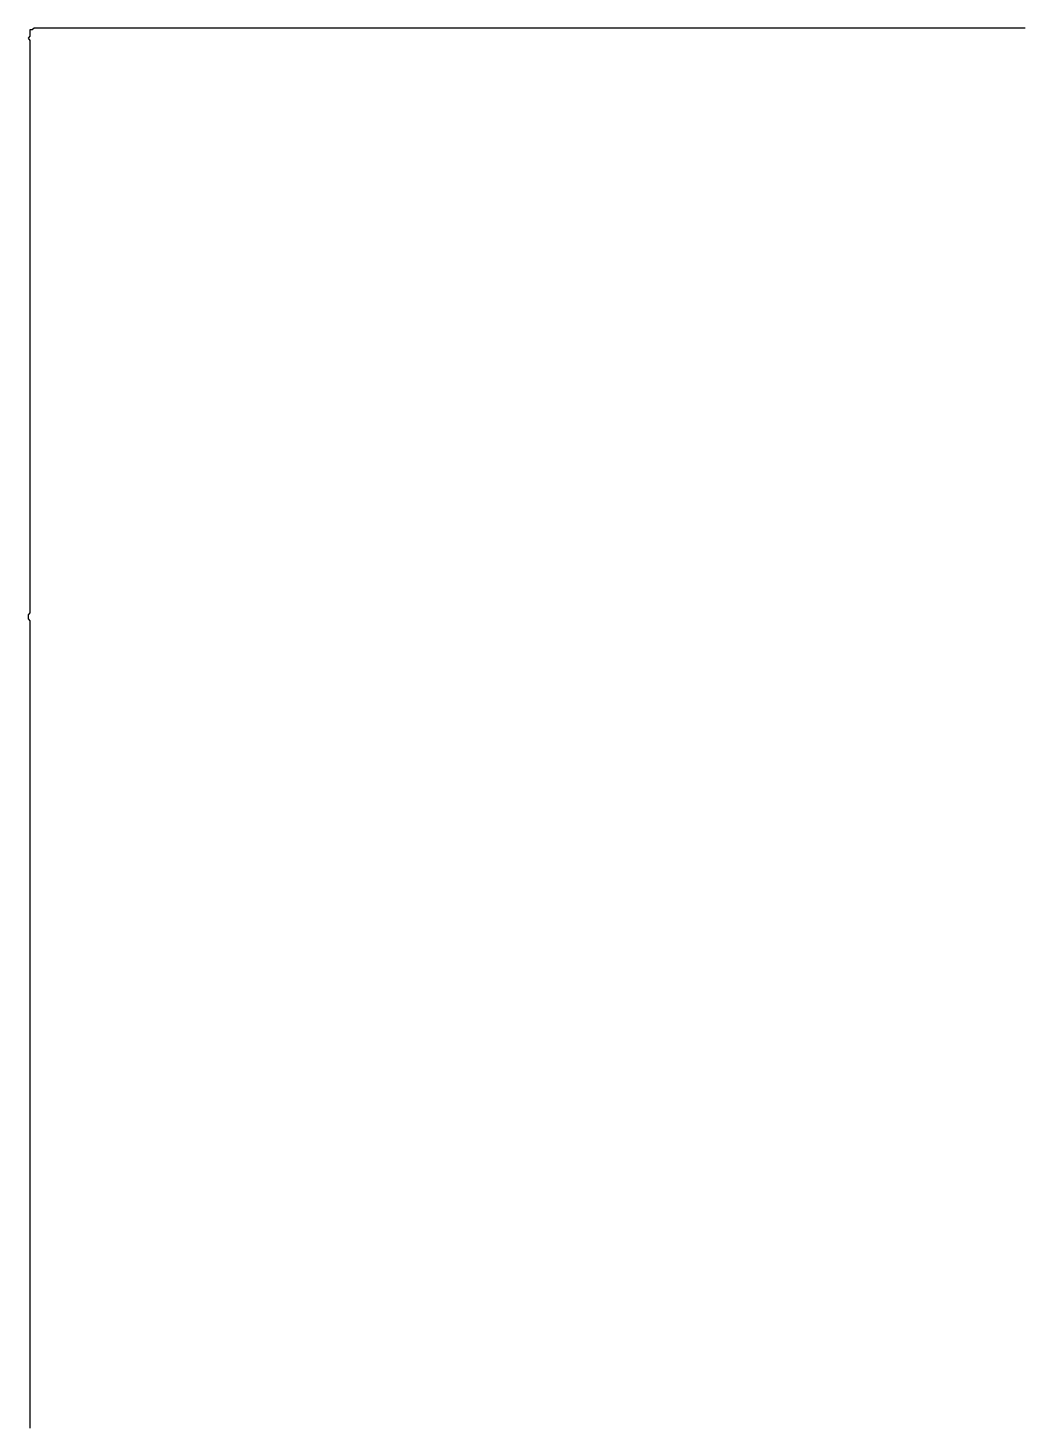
# Model space of a CAD drawing. Extents: x 11 to 695, y 10 to 490.
# Drawn here: x 11.5 to 96.9, y 370 to 490.1 of the extents above; entities that cross this region are included whole.
import ezdxf

# ---------------------------------------------------------------- set-up
doc = ezdxf.new("R2010")
doc.units = 0

msp = doc.modelspace()

# ---------------------------------------------------------------- linework, layer by layer
at = {"layer": 'contour_0'}
for p, q in [((12.02, 490.1), (11.84, 489.93)), ((12.2, 490.1), (12.02, 490.1)), ((12.02, 490.1), (12.02, 490.1)), ((12.37, 490.1), (12.2, 490.1)), ((12.55, 490.1), (12.37, 490.1)), ((12.73, 490.1), (12.55, 490.1)), ((12.9, 490.1), (12.73, 490.1)), ((13.08, 490.1), (12.9, 490.1)), ((13.26, 490.1), (13.08, 490.1)), ((13.43, 490.1), (13.26, 490.1)), ((13.61, 490.1), (13.43, 490.1)), ((13.79, 490.1), (13.61, 490.1)), ((13.96, 490.1), (13.79, 490.1)), ((14.14, 490.1), (13.96, 490.1)), ((14.32, 490.1), (14.14, 490.1)), ((14.49, 490.1), (14.32, 490.1)), ((14.67, 490.1), (14.49, 490.1)), ((14.85, 490.1), (14.67, 490.1)), ((15.02, 490.1), (14.85, 490.1)), ((15.2, 490.1), (15.02, 490.1)), ((15.38, 490.1), (15.2, 490.1)), ((15.55, 490.1), (15.38, 490.1)), ((15.73, 490.1), (15.55, 490.1)), ((15.91, 490.1), (15.73, 490.1)), ((16.08, 490.1), (15.91, 490.1)), ((16.26, 490.1), (16.08, 490.1)), ((16.44, 490.1), (16.26, 490.1)), ((16.61, 490.1), (16.44, 490.1)), ((16.79, 490.1), (16.61, 490.1)), ((16.97, 490.1), (16.79, 490.1)), ((17.14, 490.1), (16.97, 490.1)), ((17.32, 490.1), (17.14, 490.1)), ((17.5, 490.1), (17.32, 490.1)), ((17.67, 490.1), (17.5, 490.1)), ((17.85, 490.1), (17.67, 490.1)), ((18.03, 490.1), (17.85, 490.1)), ((18.2, 490.1), (18.03, 490.1)), ((18.38, 490.1), (18.2, 490.1)), ((18.56, 490.1), (18.38, 490.1)), ((18.73, 490.1), (18.56, 490.1)), ((18.91, 490.1), (18.73, 490.1)), ((19.09, 490.1), (18.91, 490.1)), ((19.26, 490.1), (19.09, 490.1)), ((19.44, 490.1), (19.26, 490.1)), ((19.62, 490.1), (19.44, 490.1)), ((19.79, 490.1), (19.62, 490.1)), ((19.97, 490.1), (19.79, 490.1)), ((20.15, 490.1), (19.97, 490.1)), ((20.33, 490.1), (20.15, 490.1)), ((20.5, 490.1), (20.33, 490.1)), ((20.68, 490.1), (20.5, 490.1)), ((20.86, 490.1), (20.68, 490.1)), ((21.03, 490.1), (20.86, 490.1)), ((21.21, 490.1), (21.03, 490.1)), ((21.39, 490.1), (21.21, 490.1)), ((21.56, 490.1), (21.39, 490.1)), ((21.74, 490.1), (21.56, 490.1)), ((21.92, 490.1), (21.74, 490.1)), ((22.09, 490.1), (21.92, 490.1)), ((22.27, 490.1), (22.09, 490.1)), ((22.45, 490.1), (22.27, 490.1)), ((22.62, 490.1), (22.45, 490.1)), ((22.8, 490.1), (22.62, 490.1)), ((22.98, 490.1), (22.8, 490.1)), ((23.15, 490.1), (22.98, 490.1)), ((23.33, 490.1), (23.15, 490.1)), ((23.51, 490.1), (23.33, 490.1)), ((23.68, 490.1), (23.51, 490.1)), ((23.86, 490.1), (23.68, 490.1)), ((24.04, 490.1), (23.86, 490.1)), ((24.21, 490.1), (24.04, 490.1)), ((24.39, 490.1), (24.21, 490.1)), ((24.57, 490.1), (24.39, 490.1)), ((24.74, 490.1), (24.57, 490.1)), ((24.92, 490.1), (24.74, 490.1)), ((25.1, 490.1), (24.92, 490.1)), ((25.27, 490.1), (25.1, 490.1)), ((25.45, 490.1), (25.27, 490.1)), ((25.63, 490.1), (25.45, 490.1)), ((25.8, 490.1), (25.63, 490.1)), ((25.98, 490.1), (25.8, 490.1)), ((26.16, 490.1), (25.98, 490.1)), ((26.33, 490.1), (26.16, 490.1)), ((26.51, 490.1), (26.33, 490.1)), ((26.69, 490.1), (26.51, 490.1)), ((26.86, 490.1), (26.69, 490.1)), ((27.04, 490.1), (26.86, 490.1)), ((27.22, 490.1), (27.04, 490.1)), ((27.39, 490.1), (27.22, 490.1)), ((27.57, 490.1), (27.39, 490.1)), ((27.75, 490.1), (27.57, 490.1)), ((27.93, 490.1), (27.75, 490.1)), ((28.1, 490.1), (27.93, 490.1)), ((28.28, 490.1), (28.1, 490.1)), ((28.46, 490.1), (28.28, 490.1)), ((28.63, 490.1), (28.46, 490.1)), ((28.81, 490.1), (28.63, 490.1)), ((28.99, 490.1), (28.81, 490.1)), ((29.16, 490.1), (28.99, 490.1)), ((29.34, 490.1), (29.16, 490.1)), ((29.52, 490.1), (29.34, 490.1)), ((29.69, 490.1), (29.52, 490.1)), ((29.87, 490.1), (29.69, 490.1)), ((30.05, 490.1), (29.87, 490.1)), ((30.22, 490.1), (30.05, 490.1)), ((30.4, 490.1), (30.22, 490.1)), ((30.58, 490.1), (30.4, 490.1)), ((30.75, 490.1), (30.58, 490.1)), ((30.93, 490.1), (30.75, 490.1)), ((31.11, 490.1), (30.93, 490.1)), ((31.28, 490.1), (31.11, 490.1)), ((31.46, 490.1), (31.28, 490.1)), ((31.64, 490.1), (31.46, 490.1)), ((31.81, 490.1), (31.64, 490.1)), ((31.99, 490.1), (31.81, 490.1)), ((32.17, 490.1), (31.99, 490.1)), ((32.34, 490.1), (32.17, 490.1)), ((32.52, 490.1), (32.34, 490.1)), ((32.7, 490.1), (32.52, 490.1)), ((32.87, 490.1), (32.7, 490.1)), ((33.05, 490.1), (32.87, 490.1)), ((33.23, 490.1), (33.05, 490.1)), ((33.4, 490.1), (33.23, 490.1)), ((33.58, 490.1), (33.4, 490.1)), ((33.76, 490.1), (33.58, 490.1)), ((33.93, 490.1), (33.76, 490.1)), ((34.11, 490.1), (33.93, 490.1)), ((34.29, 490.1), (34.11, 490.1)), ((34.46, 490.1), (34.29, 490.1)), ((34.64, 490.1), (34.46, 490.1)), ((34.82, 490.1), (34.64, 490.1)), ((34.99, 490.1), (34.82, 490.1)), ((35.17, 490.1), (34.99, 490.1)), ((35.35, 490.1), (35.17, 490.1)), ((35.52, 490.1), (35.35, 490.1)), ((35.7, 490.1), (35.52, 490.1)), ((35.88, 490.1), (35.7, 490.1)), ((36.06, 490.1), (35.88, 490.1)), ((36.23, 490.1), (36.06, 490.1)), ((36.41, 490.1), (36.23, 490.1)), ((36.59, 490.1), (36.41, 490.1)), ((36.76, 490.1), (36.59, 490.1)), ((36.94, 490.1), (36.76, 490.1)), ((37.12, 490.1), (36.94, 490.1)), ((37.29, 490.1), (37.12, 490.1)), ((37.47, 490.1), (37.29, 490.1)), ((37.65, 490.1), (37.47, 490.1)), ((37.82, 490.1), (37.65, 490.1)), ((38, 490.1), (37.82, 490.1)), ((38.18, 490.1), (38, 490.1)), ((38.35, 490.1), (38.18, 490.1)), ((38.53, 490.1), (38.35, 490.1)), ((38.71, 490.1), (38.53, 490.1)), ((38.88, 490.1), (38.71, 490.1)), ((39.06, 490.1), (38.88, 490.1)), ((39.24, 490.1), (39.06, 490.1)), ((39.41, 490.1), (39.24, 490.1)), ((39.59, 490.1), (39.41, 490.1)), ((39.77, 490.1), (39.59, 490.1)), ((39.94, 490.1), (39.77, 490.1)), ((40.12, 490.1), (39.94, 490.1)), ((40.3, 490.1), (40.12, 490.1)), ((40.47, 490.1), (40.3, 490.1)), ((40.65, 490.1), (40.47, 490.1)), ((40.83, 490.1), (40.65, 490.1)), ((41, 490.1), (40.83, 490.1)), ((41.18, 490.1), (41, 490.1)), ((41.36, 490.1), (41.18, 490.1)), ((41.53, 490.1), (41.36, 490.1)), ((41.71, 490.1), (41.53, 490.1)), ((41.89, 490.1), (41.71, 490.1)), ((42.06, 490.1), (41.89, 490.1)), ((42.24, 490.1), (42.06, 490.1)), ((42.42, 490.1), (42.24, 490.1)), ((42.59, 490.1), (42.42, 490.1)), ((42.77, 490.1), (42.59, 490.1)), ((42.95, 490.1), (42.77, 490.1)), ((43.12, 490.1), (42.95, 490.1)), ((43.3, 490.1), (43.12, 490.1)), ((43.48, 490.1), (43.3, 490.1)), ((43.66, 490.1), (43.48, 490.1)), ((43.83, 490.1), (43.66, 490.1)), ((44.01, 490.1), (43.83, 490.1)), ((44.19, 490.1), (44.01, 490.1)), ((44.36, 490.1), (44.19, 490.1)), ((44.54, 490.1), (44.36, 490.1)), ((44.72, 490.1), (44.54, 490.1)), ((44.89, 490.1), (44.72, 490.1)), ((45.07, 490.1), (44.89, 490.1)), ((45.25, 490.1), (45.07, 490.1)), ((45.42, 490.1), (45.25, 490.1)), ((45.6, 490.1), (45.42, 490.1)), ((45.78, 490.1), (45.6, 490.1)), ((45.95, 490.1), (45.78, 490.1)), ((46.13, 490.1), (45.95, 490.1)), ((46.31, 490.1), (46.13, 490.1)), ((46.48, 490.1), (46.31, 490.1)), ((46.66, 490.1), (46.48, 490.1)), ((46.84, 490.1), (46.66, 490.1)), ((47.01, 490.1), (46.84, 490.1)), ((47.19, 490.1), (47.01, 490.1)), ((47.37, 490.1), (47.19, 490.1)), ((47.54, 490.1), (47.37, 490.1)), ((47.72, 490.1), (47.54, 490.1)), ((47.9, 490.1), (47.72, 490.1)), ((48.07, 490.1), (47.9, 490.1)), ((48.25, 490.1), (48.07, 490.1)), ((48.43, 490.1), (48.25, 490.1)), ((48.6, 490.1), (48.43, 490.1)), ((48.78, 490.1), (48.6, 490.1)), ((48.96, 490.1), (48.78, 490.1)), ((49.13, 490.1), (48.96, 490.1)), ((49.31, 490.1), (49.13, 490.1)), ((49.49, 490.1), (49.31, 490.1)), ((49.66, 490.1), (49.49, 490.1)), ((49.84, 490.1), (49.66, 490.1)), ((50.02, 490.1), (49.84, 490.1)), ((50.19, 490.1), (50.02, 490.1)), ((50.37, 490.1), (50.19, 490.1)), ((50.55, 490.1), (50.37, 490.1)), ((50.72, 490.1), (50.55, 490.1)), ((50.9, 490.1), (50.72, 490.1)), ((51.08, 490.1), (50.9, 490.1)), ((51.25, 490.1), (51.08, 490.1)), ((51.43, 490.1), (51.25, 490.1)), ((51.61, 490.1), (51.43, 490.1)), ((51.79, 490.1), (51.61, 490.1)), ((51.96, 490.1), (51.79, 490.1)), ((52.14, 490.1), (51.96, 490.1)), ((52.32, 490.1), (52.14, 490.1)), ((52.49, 490.1), (52.32, 490.1)), ((52.67, 490.1), (52.49, 490.1)), ((52.85, 490.1), (52.67, 490.1)), ((53.02, 490.1), (52.85, 490.1)), ((53.2, 490.1), (53.02, 490.1)), ((53.38, 490.1), (53.2, 490.1)), ((53.55, 490.1), (53.38, 490.1)), ((53.73, 490.1), (53.55, 490.1)), ((53.91, 490.1), (53.73, 490.1)), ((54.08, 490.1), (53.91, 490.1)), ((54.26, 490.1), (54.08, 490.1)), ((54.44, 490.1), (54.26, 490.1)), ((54.61, 490.1), (54.44, 490.1)), ((54.79, 490.1), (54.61, 490.1)), ((54.97, 490.1), (54.79, 490.1)), ((55.14, 490.1), (54.97, 490.1)), ((55.32, 490.1), (55.14, 490.1)), ((55.5, 490.1), (55.32, 490.1)), ((55.67, 490.1), (55.5, 490.1)), ((55.85, 490.1), (55.67, 490.1)), ((56.03, 490.1), (55.85, 490.1)), ((56.2, 490.1), (56.03, 490.1)), ((56.38, 490.1), (56.2, 490.1)), ((56.56, 490.1), (56.38, 490.1)), ((56.73, 490.1), (56.56, 490.1)), ((56.91, 490.1), (56.73, 490.1)), ((57.09, 490.1), (56.91, 490.1)), ((57.26, 490.1), (57.09, 490.1)), ((57.44, 490.1), (57.26, 490.1)), ((57.62, 490.1), (57.44, 490.1)), ((57.79, 490.1), (57.62, 490.1)), ((57.97, 490.1), (57.79, 490.1)), ((58.15, 490.1), (57.97, 490.1)), ((58.32, 490.1), (58.15, 490.1)), ((58.5, 490.1), (58.32, 490.1)), ((58.68, 490.1), (58.5, 490.1)), ((58.85, 490.1), (58.68, 490.1)), ((59.03, 490.1), (58.85, 490.1)), ((59.21, 490.1), (59.03, 490.1)), ((59.38, 490.1), (59.21, 490.1)), ((59.56, 490.1), (59.38, 490.1)), ((59.74, 490.1), (59.56, 490.1)), ((59.92, 490.1), (59.74, 490.1)), ((60.09, 490.1), (59.92, 490.1)), ((60.27, 490.1), (60.09, 490.1)), ((60.45, 490.1), (60.27, 490.1)), ((60.62, 490.1), (60.45, 490.1)), ((60.8, 490.1), (60.62, 490.1)), ((60.98, 490.1), (60.8, 490.1)), ((61.15, 490.1), (60.98, 490.1)), ((61.33, 490.1), (61.15, 490.1)), ((61.51, 490.1), (61.33, 490.1)), ((61.68, 490.1), (61.51, 490.1)), ((61.86, 490.1), (61.68, 490.1)), ((62.04, 490.1), (61.86, 490.1)), ((62.21, 490.1), (62.04, 490.1)), ((62.39, 490.1), (62.21, 490.1)), ((62.57, 490.1), (62.39, 490.1)), ((62.74, 490.1), (62.57, 490.1)), ((62.92, 490.1), (62.74, 490.1)), ((63.1, 490.1), (62.92, 490.1)), ((63.27, 490.1), (63.1, 490.1)), ((63.45, 490.1), (63.27, 490.1)), ((63.63, 490.1), (63.45, 490.1)), ((63.8, 490.1), (63.63, 490.1)), ((63.98, 490.1), (63.8, 490.1)), ((64.16, 490.1), (63.98, 490.1)), ((64.33, 490.1), (64.16, 490.1)), ((64.51, 490.1), (64.33, 490.1)), ((64.69, 490.1), (64.51, 490.1)), ((64.86, 490.1), (64.69, 490.1)), ((65.04, 490.1), (64.86, 490.1)), ((65.22, 490.1), (65.04, 490.1)), ((65.39, 490.1), (65.22, 490.1)), ((65.57, 490.1), (65.39, 490.1)), ((65.75, 490.1), (65.57, 490.1)), ((65.92, 490.1), (65.75, 490.1)), ((66.1, 490.1), (65.92, 490.1)), ((66.28, 490.1), (66.1, 490.1)), ((66.45, 490.1), (66.28, 490.1)), ((66.63, 490.1), (66.45, 490.1)), ((66.81, 490.1), (66.63, 490.1)), ((66.98, 490.1), (66.81, 490.1)), ((67.16, 490.1), (66.98, 490.1)), ((67.34, 490.1), (67.16, 490.1)), ((67.52, 490.1), (67.34, 490.1)), ((67.69, 490.1), (67.52, 490.1)), ((67.87, 490.1), (67.69, 490.1)), ((68.05, 490.1), (67.87, 490.1)), ((68.22, 490.1), (68.05, 490.1)), ((68.4, 490.1), (68.22, 490.1)), ((68.58, 490.1), (68.4, 490.1)), ((68.75, 490.1), (68.58, 490.1)), ((68.93, 490.1), (68.75, 490.1)), ((69.11, 490.1), (68.93, 490.1)), ((69.28, 490.1), (69.11, 490.1)), ((69.46, 490.1), (69.28, 490.1)), ((69.64, 490.1), (69.46, 490.1)), ((69.81, 490.1), (69.64, 490.1)), ((69.99, 490.1), (69.81, 490.1)), ((70.17, 490.1), (69.99, 490.1)), ((70.34, 490.1), (70.17, 490.1)), ((70.52, 490.1), (70.34, 490.1)), ((70.7, 490.1), (70.52, 490.1)), ((70.87, 490.1), (70.7, 490.1)), ((71.05, 490.1), (70.87, 490.1)), ((71.23, 490.1), (71.05, 490.1)), ((71.4, 490.1), (71.23, 490.1)), ((71.58, 490.1), (71.4, 490.1)), ((71.76, 490.1), (71.58, 490.1)), ((71.93, 490.1), (71.76, 490.1)), ((72.11, 490.1), (71.93, 490.1)), ((72.29, 490.1), (72.11, 490.1)), ((72.46, 490.1), (72.29, 490.1)), ((72.64, 490.1), (72.46, 490.1)), ((72.82, 490.1), (72.64, 490.1)), ((72.99, 490.1), (72.82, 490.1)), ((73.17, 490.1), (72.99, 490.1)), ((73.35, 490.1), (73.17, 490.1)), ((73.52, 490.1), (73.35, 490.1)), ((73.7, 490.1), (73.52, 490.1)), ((73.88, 490.1), (73.7, 490.1)), ((74.05, 490.1), (73.88, 490.1)), ((74.23, 490.1), (74.05, 490.1)), ((74.41, 490.1), (74.23, 490.1)), ((74.58, 490.1), (74.41, 490.1)), ((74.76, 490.1), (74.58, 490.1)), ((74.94, 490.1), (74.76, 490.1)), ((75.11, 490.1), (74.94, 490.1)), ((75.29, 490.1), (75.11, 490.1)), ((75.47, 490.1), (75.29, 490.1)), ((75.65, 490.1), (75.47, 490.1)), ((75.82, 490.1), (75.65, 490.1)), ((76, 490.1), (75.82, 490.1)), ((76.18, 490.1), (76, 490.1)), ((76.35, 490.1), (76.18, 490.1)), ((76.53, 490.1), (76.35, 490.1)), ((76.71, 490.1), (76.53, 490.1)), ((76.88, 490.1), (76.71, 490.1)), ((77.06, 490.1), (76.88, 490.1)), ((77.24, 490.1), (77.06, 490.1)), ((77.41, 490.1), (77.24, 490.1)), ((77.59, 490.1), (77.41, 490.1)), ((77.77, 490.1), (77.59, 490.1)), ((77.94, 490.1), (77.77, 490.1)), ((78.12, 490.1), (77.94, 490.1)), ((78.3, 490.1), (78.12, 490.1)), ((78.47, 490.1), (78.3, 490.1)), ((78.65, 490.1), (78.47, 490.1)), ((78.83, 490.1), (78.65, 490.1)), ((79, 490.1), (78.83, 490.1)), ((79.18, 490.1), (79, 490.1)), ((79.36, 490.1), (79.18, 490.1)), ((79.53, 490.1), (79.36, 490.1)), ((79.71, 490.1), (79.53, 490.1)), ((79.89, 490.1), (79.71, 490.1)), ((80.06, 490.1), (79.89, 490.1)), ((80.24, 490.1), (80.06, 490.1)), ((80.42, 490.1), (80.24, 490.1)), ((80.59, 490.1), (80.42, 490.1)), ((80.77, 490.1), (80.59, 490.1)), ((80.95, 490.1), (80.77, 490.1)), ((81.12, 490.1), (80.95, 490.1)), ((81.3, 490.1), (81.12, 490.1)), ((81.48, 490.1), (81.3, 490.1)), ((81.65, 490.1), (81.48, 490.1)), ((81.83, 490.1), (81.65, 490.1)), ((82.01, 490.1), (81.83, 490.1)), ((82.18, 490.1), (82.01, 490.1)), ((82.36, 490.1), (82.18, 490.1)), ((82.54, 490.1), (82.36, 490.1)), ((82.71, 490.1), (82.54, 490.1)), ((82.89, 490.1), (82.71, 490.1)), ((83.07, 490.1), (82.89, 490.1)), ((83.24, 490.1), (83.07, 490.1)), ((83.42, 490.1), (83.24, 490.1)), ((83.6, 490.1), (83.42, 490.1)), ((83.78, 490.1), (83.6, 490.1)), ((83.95, 490.1), (83.78, 490.1)), ((84.13, 490.1), (83.95, 490.1)), ((84.31, 490.1), (84.13, 490.1)), ((84.48, 490.1), (84.31, 490.1)), ((84.66, 490.1), (84.48, 490.1)), ((84.84, 490.1), (84.66, 490.1)), ((85.01, 490.1), (84.84, 490.1)), ((85.19, 490.1), (85.01, 490.1)), ((85.37, 490.1), (85.19, 490.1)), ((85.54, 490.1), (85.37, 490.1)), ((85.72, 490.1), (85.54, 490.1)), ((85.9, 490.1), (85.72, 490.1)), ((86.07, 490.1), (85.9, 490.1)), ((86.25, 490.1), (86.07, 490.1)), ((86.43, 490.1), (86.25, 490.1)), ((86.6, 490.1), (86.43, 490.1)), ((86.78, 490.1), (86.6, 490.1)), ((86.96, 490.1), (86.78, 490.1)), ((87.13, 490.1), (86.96, 490.1)), ((87.31, 490.1), (87.13, 490.1)), ((87.49, 490.1), (87.31, 490.1)), ((87.66, 490.1), (87.49, 490.1)), ((87.84, 490.1), (87.66, 490.1)), ((88.02, 490.1), (87.84, 490.1)), ((88.19, 490.1), (88.02, 490.1)), ((88.37, 490.1), (88.19, 490.1)), ((88.55, 490.1), (88.37, 490.1)), ((88.72, 490.1), (88.55, 490.1)), ((88.9, 490.1), (88.72, 490.1)), ((89.08, 490.1), (88.9, 490.1)), ((89.25, 490.1), (89.08, 490.1)), ((89.43, 490.1), (89.25, 490.1)), ((89.61, 490.1), (89.43, 490.1)), ((89.78, 490.1), (89.61, 490.1)), ((89.96, 490.1), (89.78, 490.1)), ((90.14, 490.1), (89.96, 490.1)), ((90.31, 490.1), (90.14, 490.1)), ((90.49, 490.1), (90.31, 490.1)), ((90.67, 490.1), (90.49, 490.1)), ((90.84, 490.1), (90.67, 490.1)), ((91.02, 490.1), (90.84, 490.1)), ((91.2, 490.1), (91.02, 490.1)), ((91.38, 490.1), (91.2, 490.1)), ((91.55, 490.1), (91.38, 490.1)), ((91.73, 490.1), (91.55, 490.1)), ((91.91, 490.1), (91.73, 490.1)), ((92.08, 490.1), (91.91, 490.1)), ((92.26, 490.1), (92.08, 490.1)), ((92.44, 490.1), (92.26, 490.1)), ((92.61, 490.1), (92.44, 490.1)), ((92.79, 490.1), (92.61, 490.1)), ((92.97, 490.1), (92.79, 490.1)), ((93.14, 490.1), (92.97, 490.1)), ((93.32, 490.1), (93.14, 490.1)), ((93.5, 490.1), (93.32, 490.1)), ((93.67, 490.1), (93.5, 490.1)), ((93.85, 490.1), (93.67, 490.1)), ((94.03, 490.1), (93.85, 490.1)), ((94.2, 490.1), (94.03, 490.1)), ((94.38, 490.1), (94.2, 490.1)), ((94.56, 490.1), (94.38, 490.1)), ((94.73, 490.1), (94.56, 490.1)), ((94.91, 490.1), (94.73, 490.1)), ((95.09, 490.1), (94.91, 490.1)), ((95.26, 490.1), (95.09, 490.1)), ((95.44, 490.1), (95.26, 490.1)), ((95.62, 490.1), (95.44, 490.1)), ((95.79, 490.1), (95.62, 490.1)), ((95.97, 490.1), (95.79, 490.1)), ((96.15, 490.1), (95.97, 490.1)), ((96.32, 490.1), (96.15, 490.1)), ((96.5, 490.1), (96.32, 490.1)), ((96.68, 490.1), (96.5, 490.1)), ((96.85, 490.1), (96.68, 490.1)), ((97.03, 490.1), (96.85, 490.1)), ((11.66, 489.4), (11.49, 489.22)), ((11.49, 489.22), (11.66, 489.04)), ((11.84, 489.93), (11.66, 489.93)), ((11.66, 489.93), (11.66, 489.75)), ((11.66, 489.75), (11.66, 489.57)), ((11.66, 489.57), (11.66, 489.4)), ((11.66, 489.04), (11.66, 488.87)), ((11.66, 488.87), (11.66, 488.69)), ((11.66, 488.69), (11.66, 488.51)), ((11.66, 488.51), (11.66, 488.34)), ((11.66, 488.34), (11.66, 488.16)), ((11.66, 488.16), (11.66, 487.98)), ((11.66, 487.98), (11.66, 487.8)), ((11.66, 487.8), (11.66, 487.63)), ((11.66, 487.63), (11.66, 487.45)), ((11.66, 487.45), (11.66, 487.27)), ((11.66, 487.27), (11.66, 487.1)), ((11.66, 487.1), (11.66, 486.92)), ((11.66, 486.92), (11.66, 486.74)), ((11.66, 486.74), (11.66, 486.57)), ((11.66, 486.57), (11.66, 486.39)), ((11.66, 486.39), (11.66, 486.21)), ((11.66, 486.21), (11.66, 486.04)), ((11.66, 486.04), (11.66, 485.86)), ((11.66, 485.86), (11.66, 485.68)), ((11.66, 485.68), (11.66, 485.51)), ((11.66, 485.51), (11.66, 485.33)), ((11.66, 485.33), (11.66, 485.15)), ((11.66, 485.15), (11.66, 484.98)), ((11.66, 484.98), (11.66, 484.8)), ((11.66, 484.8), (11.66, 484.62)), ((11.66, 484.62), (11.66, 484.45)), ((11.66, 484.45), (11.66, 484.27)), ((11.66, 484.27), (11.66, 484.09)), ((11.66, 484.09), (11.66, 483.92)), ((11.66, 483.92), (11.66, 483.74)), ((11.66, 483.74), (11.66, 483.56)), ((11.66, 483.56), (11.66, 483.39)), ((11.66, 483.39), (11.66, 483.21)), ((11.66, 483.21), (11.66, 483.03)), ((11.66, 483.03), (11.66, 482.86)), ((11.66, 482.86), (11.66, 482.68)), ((11.66, 482.68), (11.66, 482.5)), ((11.66, 482.5), (11.66, 482.33)), ((11.66, 482.33), (11.66, 482.15)), ((11.66, 482.15), (11.66, 481.97)), ((11.66, 481.97), (11.66, 481.8)), ((11.66, 481.8), (11.66, 481.62)), ((11.66, 481.62), (11.66, 481.44)), ((11.66, 481.44), (11.66, 481.27)), ((11.66, 481.27), (11.66, 481.09)), ((11.66, 481.09), (11.66, 480.91)), ((11.66, 480.91), (11.66, 480.74)), ((11.66, 480.74), (11.66, 480.56)), ((11.66, 480.56), (11.66, 480.38)), ((11.66, 480.38), (11.66, 480.21)), ((11.66, 480.21), (11.66, 480.03)), ((11.66, 480.03), (11.66, 479.85)), ((11.66, 479.85), (11.66, 479.67)), ((11.66, 479.67), (11.66, 479.5)), ((11.66, 479.5), (11.66, 479.32)), ((11.66, 479.32), (11.66, 479.14)), ((11.66, 479.14), (11.66, 478.97)), ((11.66, 478.97), (11.66, 478.79)), ((11.66, 478.79), (11.66, 478.61)), ((11.66, 478.61), (11.66, 478.44)), ((11.66, 478.44), (11.66, 478.26)), ((11.66, 478.26), (11.66, 478.08)), ((11.66, 478.08), (11.66, 477.91)), ((11.66, 477.91), (11.66, 477.73)), ((11.66, 477.73), (11.66, 477.55)), ((11.66, 477.55), (11.66, 477.38)), ((11.66, 477.38), (11.66, 477.2)), ((11.66, 477.2), (11.66, 477.02)), ((11.66, 477.02), (11.66, 476.85)), ((11.66, 476.85), (11.66, 476.67)), ((11.66, 476.67), (11.66, 476.49)), ((11.66, 476.49), (11.66, 476.32)), ((11.66, 476.32), (11.66, 476.14)), ((11.66, 476.14), (11.66, 475.96)), ((11.66, 475.96), (11.66, 475.79)), ((11.66, 475.79), (11.66, 475.61)), ((11.66, 475.61), (11.66, 475.43)), ((11.66, 475.43), (11.66, 475.26)), ((11.66, 475.26), (11.66, 475.08)), ((11.66, 475.08), (11.66, 474.9)), ((11.66, 474.9), (11.66, 474.73)), ((11.66, 474.73), (11.66, 474.55)), ((11.66, 474.55), (11.66, 474.37)), ((11.66, 474.37), (11.66, 474.2)), ((11.66, 474.2), (11.66, 474.02)), ((11.66, 474.02), (11.66, 473.84)), ((11.66, 473.84), (11.66, 473.67)), ((11.66, 473.67), (11.66, 473.49)), ((11.66, 473.49), (11.66, 473.31)), ((11.66, 473.31), (11.66, 473.14)), ((11.66, 473.14), (11.66, 472.96)), ((11.66, 472.96), (11.66, 472.78)), ((11.66, 472.78), (11.66, 472.61)), ((11.66, 472.61), (11.66, 472.43)), ((11.66, 472.43), (11.66, 472.25)), ((11.66, 472.25), (11.66, 472.07)), ((11.66, 472.07), (11.66, 471.9)), ((11.66, 471.9), (11.66, 471.72)), ((11.66, 471.72), (11.66, 471.54)), ((11.66, 471.54), (11.66, 471.37)), ((11.66, 471.37), (11.66, 471.19)), ((11.66, 471.19), (11.66, 471.01)), ((11.66, 471.01), (11.66, 470.84)), ((11.66, 470.84), (11.66, 470.66)), ((11.66, 470.66), (11.66, 470.48)), ((11.66, 470.48), (11.66, 470.31)), ((11.66, 470.31), (11.66, 470.13)), ((11.66, 470.13), (11.66, 469.95)), ((11.66, 469.95), (11.66, 469.78)), ((11.66, 469.78), (11.66, 469.6)), ((11.66, 469.6), (11.66, 469.42)), ((11.66, 469.42), (11.66, 469.25)), ((11.66, 469.25), (11.66, 469.07)), ((11.66, 469.07), (11.66, 468.89)), ((11.66, 468.89), (11.66, 468.72)), ((11.66, 468.72), (11.66, 468.54)), ((11.66, 468.54), (11.66, 468.36)), ((11.66, 468.36), (11.66, 468.19)), ((11.66, 468.19), (11.66, 468.01)), ((11.66, 468.01), (11.66, 467.83)), ((11.66, 467.83), (11.66, 467.66)), ((11.66, 467.66), (11.66, 467.48)), ((11.66, 467.48), (11.66, 467.3)), ((11.66, 467.3), (11.66, 467.13)), ((11.66, 467.13), (11.66, 466.95)), ((11.66, 466.95), (11.66, 466.77)), ((11.66, 466.77), (11.66, 466.6)), ((11.66, 466.6), (11.66, 466.42)), ((11.66, 466.42), (11.66, 466.24)), ((11.66, 466.24), (11.66, 466.07)), ((11.66, 466.07), (11.66, 465.89)), ((11.66, 465.89), (11.66, 465.71)), ((11.66, 465.71), (11.66, 465.54)), ((11.66, 465.54), (11.66, 465.36)), ((11.66, 465.36), (11.66, 465.18)), ((11.66, 465.18), (11.66, 465.01)), ((11.66, 465.01), (11.66, 464.83)), ((11.66, 464.83), (11.66, 464.65)), ((11.66, 464.65), (11.66, 464.48)), ((11.66, 464.48), (11.66, 464.3)), ((11.66, 464.3), (11.66, 464.12)), ((11.66, 464.12), (11.66, 463.94)), ((11.66, 463.94), (11.66, 463.77)), ((11.66, 463.77), (11.66, 463.59)), ((11.66, 463.59), (11.66, 463.41)), ((11.66, 463.41), (11.66, 463.24)), ((11.66, 463.24), (11.66, 463.06)), ((11.66, 463.06), (11.66, 462.88)), ((11.66, 462.88), (11.66, 462.71)), ((11.66, 462.71), (11.66, 462.53)), ((11.66, 462.53), (11.66, 462.35)), ((11.66, 462.35), (11.66, 462.18)), ((11.66, 462.18), (11.66, 462)), ((11.66, 462), (11.66, 461.82)), ((11.66, 461.82), (11.66, 461.65)), ((11.66, 461.65), (11.66, 461.47)), ((11.66, 461.47), (11.66, 461.29)), ((11.66, 461.29), (11.66, 461.12)), ((11.66, 461.12), (11.66, 460.94)), ((11.66, 460.94), (11.66, 460.76)), ((11.66, 460.76), (11.66, 460.59)), ((11.66, 460.59), (11.66, 460.41)), ((11.66, 460.41), (11.66, 460.23)), ((11.66, 460.23), (11.66, 460.06)), ((11.66, 460.06), (11.66, 459.88)), ((11.66, 459.88), (11.66, 459.7)), ((11.66, 459.7), (11.66, 459.53)), ((11.66, 459.53), (11.66, 459.35)), ((11.66, 459.35), (11.66, 459.17)), ((11.66, 459.17), (11.66, 459)), ((11.66, 459), (11.66, 458.82)), ((11.66, 458.82), (11.66, 458.64)), ((11.66, 458.64), (11.66, 458.47)), ((11.66, 458.47), (11.66, 458.29)), ((11.66, 458.29), (11.66, 458.11)), ((11.66, 458.11), (11.66, 457.94)), ((11.66, 457.94), (11.66, 457.76)), ((11.66, 457.76), (11.66, 457.58)), ((11.66, 457.58), (11.66, 457.41)), ((11.66, 457.41), (11.66, 457.23)), ((11.66, 457.23), (11.66, 457.05)), ((11.66, 457.05), (11.66, 456.88)), ((11.66, 456.88), (11.66, 456.7)), ((11.66, 456.7), (11.66, 456.52)), ((11.66, 456.52), (11.66, 456.34)), ((11.66, 456.34), (11.66, 456.17)), ((11.66, 456.17), (11.66, 455.99)), ((11.66, 455.99), (11.66, 455.81)), ((11.66, 455.81), (11.66, 455.64)), ((11.66, 455.64), (11.66, 455.46)), ((11.66, 455.46), (11.66, 455.28)), ((11.66, 455.28), (11.66, 455.11)), ((11.66, 455.11), (11.66, 454.93)), ((11.66, 454.93), (11.66, 454.75)), ((11.66, 454.75), (11.66, 454.58)), ((11.66, 454.58), (11.66, 454.4)), ((11.66, 454.4), (11.66, 454.22)), ((11.66, 454.22), (11.66, 454.05)), ((11.66, 454.05), (11.66, 453.87)), ((11.66, 453.87), (11.66, 453.69)), ((11.66, 453.69), (11.66, 453.52)), ((11.66, 453.52), (11.66, 453.34)), ((11.66, 453.34), (11.66, 453.16)), ((11.66, 453.16), (11.66, 452.99)), ((11.66, 452.99), (11.66, 452.81)), ((11.66, 452.81), (11.66, 452.63)), ((11.66, 452.63), (11.66, 452.46)), ((11.66, 452.46), (11.66, 452.28)), ((11.66, 452.28), (11.66, 452.1)), ((11.66, 452.1), (11.66, 451.93)), ((11.66, 451.93), (11.66, 451.75)), ((11.66, 451.75), (11.66, 451.57)), ((11.66, 451.57), (11.66, 451.4)), ((11.66, 451.4), (11.66, 451.22)), ((11.66, 451.22), (11.66, 451.04)), ((11.66, 451.04), (11.66, 450.87)), ((11.66, 450.87), (11.66, 450.69)), ((11.66, 450.69), (11.66, 450.51)), ((11.66, 450.51), (11.66, 450.34)), ((11.66, 450.34), (11.66, 450.16)), ((11.66, 450.16), (11.66, 449.98)), ((11.66, 449.98), (11.66, 449.81)), ((11.66, 449.81), (11.66, 449.63)), ((11.66, 449.63), (11.66, 449.45)), ((11.66, 449.45), (11.66, 449.28)), ((11.66, 449.28), (11.66, 449.1)), ((11.66, 449.1), (11.66, 448.92)), ((11.66, 448.92), (11.66, 448.75)), ((11.66, 448.75), (11.66, 448.57)), ((11.66, 448.57), (11.66, 448.39)), ((11.66, 448.39), (11.66, 448.21)), ((11.66, 448.21), (11.66, 448.04)), ((11.66, 448.04), (11.66, 447.86)), ((11.66, 447.86), (11.66, 447.68)), ((11.66, 447.68), (11.66, 447.51)), ((11.66, 447.51), (11.66, 447.33)), ((11.66, 447.33), (11.66, 447.15)), ((11.66, 447.15), (11.66, 446.98)), ((11.66, 446.98), (11.66, 446.8)), ((11.66, 446.8), (11.66, 446.62)), ((11.66, 446.62), (11.66, 446.45)), ((11.66, 446.45), (11.66, 446.27)), ((11.66, 446.27), (11.66, 446.09)), ((11.66, 446.09), (11.66, 445.92)), ((11.66, 445.92), (11.66, 445.74)), ((11.66, 445.74), (11.66, 445.56)), ((11.66, 445.56), (11.66, 445.39)), ((11.66, 445.39), (11.66, 445.21)), ((11.66, 445.21), (11.66, 445.03)), ((11.66, 445.03), (11.66, 444.86)), ((11.66, 444.86), (11.66, 444.68)), ((11.66, 444.68), (11.66, 444.5)), ((11.66, 444.5), (11.66, 444.33)), ((11.66, 444.33), (11.66, 444.15)), ((11.66, 444.15), (11.66, 443.97)), ((11.66, 443.97), (11.66, 443.8)), ((11.66, 443.8), (11.66, 443.62)), ((11.66, 443.62), (11.66, 443.44)), ((11.66, 443.44), (11.66, 443.27)), ((11.66, 443.27), (11.66, 443.09)), ((11.66, 443.09), (11.66, 442.91)), ((11.66, 442.91), (11.66, 442.74)), ((11.66, 442.74), (11.66, 442.56)), ((11.66, 442.56), (11.66, 442.38)), ((11.66, 442.38), (11.66, 442.21)), ((11.66, 442.21), (11.66, 442.03)), ((11.66, 442.03), (11.66, 441.85)), ((11.66, 441.85), (11.66, 441.68)), ((11.66, 441.68), (11.66, 441.5)), ((11.66, 441.5), (11.66, 441.32)), ((11.66, 441.32), (11.66, 441.15)), ((11.66, 441.15), (11.66, 440.97)), ((11.66, 440.97), (11.66, 440.79)), ((11.66, 440.79), (11.66, 440.62)), ((11.66, 439.91), (11.49, 439.73)), ((11.49, 439.73), (11.49, 439.55)), ((11.49, 439.55), (11.49, 439.38)), ((11.66, 440.62), (11.66, 440.44)), ((11.66, 440.44), (11.66, 440.26)), ((11.66, 440.26), (11.66, 440.08)), ((11.66, 440.08), (11.66, 439.91)), ((11.49, 439.38), (11.66, 439.2)), ((11.66, 439.2), (11.66, 439.02)), ((11.66, 439.02), (11.66, 438.85)), ((11.66, 438.85), (11.66, 438.67)), ((11.66, 438.67), (11.66, 438.49)), ((11.66, 438.49), (11.66, 438.32)), ((11.66, 438.32), (11.66, 438.14)), ((11.66, 438.14), (11.66, 437.96)), ((11.66, 437.96), (11.66, 437.79)), ((11.66, 437.79), (11.66, 437.61)), ((11.66, 437.61), (11.66, 437.43)), ((11.66, 437.43), (11.66, 437.26)), ((11.66, 437.26), (11.66, 437.08)), ((11.66, 437.08), (11.66, 436.9)), ((11.66, 436.9), (11.66, 436.73)), ((11.66, 436.73), (11.66, 436.55)), ((11.66, 436.55), (11.66, 436.37)), ((11.66, 436.37), (11.66, 436.2)), ((11.66, 436.2), (11.66, 436.02)), ((11.66, 436.02), (11.66, 435.84)), ((11.66, 435.84), (11.66, 435.67)), ((11.66, 435.67), (11.66, 435.49)), ((11.66, 435.49), (11.66, 435.31)), ((11.66, 435.31), (11.66, 435.14)), ((11.66, 435.14), (11.66, 434.96)), ((11.66, 434.96), (11.66, 434.78)), ((11.66, 434.78), (11.66, 434.61)), ((11.66, 434.61), (11.66, 434.43)), ((11.66, 434.43), (11.66, 434.25)), ((11.66, 434.25), (11.66, 434.08)), ((11.66, 434.08), (11.66, 433.9)), ((11.66, 433.9), (11.66, 433.72)), ((11.66, 433.72), (11.66, 433.55)), ((11.66, 433.55), (11.66, 433.37)), ((11.66, 433.37), (11.66, 433.19)), ((11.66, 433.19), (11.66, 433.02)), ((11.66, 433.02), (11.66, 432.84)), ((11.66, 432.84), (11.66, 432.66)), ((11.66, 432.66), (11.66, 432.48)), ((11.66, 432.48), (11.66, 432.31)), ((11.66, 432.31), (11.66, 432.13)), ((11.66, 432.13), (11.66, 431.95)), ((11.66, 431.95), (11.66, 431.78)), ((11.66, 431.78), (11.66, 431.6)), ((11.66, 431.6), (11.66, 431.42)), ((11.66, 431.42), (11.66, 431.25)), ((11.66, 431.25), (11.66, 431.07)), ((11.66, 431.07), (11.66, 430.89)), ((11.66, 430.89), (11.66, 430.72)), ((11.66, 430.72), (11.66, 430.54)), ((11.66, 430.54), (11.66, 430.36)), ((11.66, 430.36), (11.66, 430.19)), ((11.66, 430.19), (11.66, 430.01)), ((11.66, 430.01), (11.66, 429.83)), ((11.66, 429.83), (11.66, 429.66)), ((11.66, 429.66), (11.66, 429.48)), ((11.66, 429.48), (11.66, 429.3)), ((11.66, 429.3), (11.66, 429.13)), ((11.66, 429.13), (11.66, 428.95)), ((11.66, 428.95), (11.66, 428.77)), ((11.66, 428.77), (11.66, 428.6)), ((11.66, 428.6), (11.66, 428.42)), ((11.66, 428.42), (11.66, 428.24)), ((11.66, 428.24), (11.66, 428.07)), ((11.66, 428.07), (11.66, 427.89)), ((11.66, 427.89), (11.66, 427.71)), ((11.66, 427.71), (11.66, 427.54)), ((11.66, 427.54), (11.66, 427.36)), ((11.66, 427.36), (11.66, 427.18)), ((11.66, 427.18), (11.66, 427.01)), ((11.66, 427.01), (11.66, 426.83)), ((11.66, 426.83), (11.66, 426.65)), ((11.66, 426.65), (11.66, 426.48)), ((11.66, 426.48), (11.66, 426.3)), ((11.66, 426.3), (11.66, 426.12)), ((11.66, 426.12), (11.66, 425.95)), ((11.66, 425.95), (11.66, 425.77)), ((11.66, 425.77), (11.66, 425.59)), ((11.66, 425.59), (11.66, 425.42)), ((11.66, 425.42), (11.66, 425.24)), ((11.66, 425.24), (11.66, 425.06)), ((11.66, 425.06), (11.66, 424.89)), ((11.66, 424.89), (11.66, 424.71)), ((11.66, 424.71), (11.66, 424.53)), ((11.66, 424.53), (11.66, 424.35)), ((11.66, 424.35), (11.66, 424.18)), ((11.66, 424.18), (11.66, 424)), ((11.66, 424), (11.66, 423.82)), ((11.66, 423.82), (11.66, 423.65)), ((11.66, 423.65), (11.66, 423.47)), ((11.66, 423.47), (11.66, 423.29)), ((11.66, 423.29), (11.66, 423.12)), ((11.66, 423.12), (11.66, 422.94)), ((11.66, 422.94), (11.66, 422.76)), ((11.66, 422.76), (11.66, 422.59)), ((11.66, 422.59), (11.66, 422.41)), ((11.66, 422.41), (11.66, 422.23)), ((11.66, 422.23), (11.66, 422.06)), ((11.66, 422.06), (11.66, 421.88)), ((11.66, 421.88), (11.66, 421.7)), ((11.66, 421.7), (11.66, 421.53)), ((11.66, 421.53), (11.66, 421.35)), ((11.66, 421.35), (11.66, 421.17)), ((11.66, 421.17), (11.66, 421)), ((11.66, 421), (11.66, 420.82)), ((11.66, 420.82), (11.66, 420.64)), ((11.66, 420.64), (11.66, 420.47)), ((11.66, 420.47), (11.66, 420.29)), ((11.66, 420.29), (11.66, 420.11)), ((11.66, 420.11), (11.66, 419.94)), ((11.66, 419.94), (11.66, 419.76)), ((11.66, 419.76), (11.66, 419.58)), ((11.66, 419.58), (11.66, 419.41)), ((11.66, 419.41), (11.66, 419.23)), ((11.66, 419.23), (11.66, 419.05)), ((11.66, 419.05), (11.66, 418.88)), ((11.66, 418.88), (11.66, 418.7)), ((11.66, 418.7), (11.66, 418.52)), ((11.66, 418.52), (11.66, 418.35)), ((11.66, 418.35), (11.66, 418.17)), ((11.66, 418.17), (11.66, 417.99)), ((11.66, 417.99), (11.66, 417.82)), ((11.66, 417.82), (11.66, 417.64)), ((11.66, 417.64), (11.66, 417.46)), ((11.66, 417.46), (11.66, 417.29)), ((11.66, 417.29), (11.66, 417.11)), ((11.66, 417.11), (11.66, 416.93)), ((11.66, 416.93), (11.66, 416.76)), ((11.66, 416.76), (11.66, 416.58)), ((11.66, 416.58), (11.66, 416.4)), ((11.66, 416.4), (11.66, 416.22)), ((11.66, 416.22), (11.66, 416.05)), ((11.66, 416.05), (11.66, 415.87)), ((11.66, 415.87), (11.66, 415.69)), ((11.66, 415.69), (11.66, 415.52)), ((11.66, 415.52), (11.66, 415.34)), ((11.66, 415.34), (11.66, 415.16)), ((11.66, 415.16), (11.66, 414.99)), ((11.66, 414.99), (11.66, 414.81)), ((11.66, 414.81), (11.66, 414.63)), ((11.66, 414.63), (11.66, 414.46)), ((11.66, 414.46), (11.66, 414.28)), ((11.66, 414.28), (11.66, 414.1)), ((11.66, 414.1), (11.66, 413.93)), ((11.66, 413.93), (11.66, 413.75)), ((11.66, 413.75), (11.66, 413.57)), ((11.66, 413.57), (11.66, 413.4)), ((11.66, 413.4), (11.66, 413.22)), ((11.66, 413.22), (11.66, 413.04)), ((11.66, 413.04), (11.66, 412.87)), ((11.66, 412.87), (11.66, 412.69)), ((11.66, 412.69), (11.66, 412.51)), ((11.66, 412.51), (11.66, 412.34)), ((11.66, 412.34), (11.66, 412.16)), ((11.66, 412.16), (11.66, 411.98)), ((11.66, 411.98), (11.66, 411.81)), ((11.66, 411.81), (11.66, 411.63)), ((11.66, 411.63), (11.66, 411.45)), ((11.66, 411.45), (11.66, 411.28)), ((11.66, 411.28), (11.66, 411.1)), ((11.66, 411.1), (11.66, 410.92)), ((11.66, 410.92), (11.66, 410.75)), ((11.66, 410.75), (11.66, 410.57)), ((11.66, 410.57), (11.66, 410.39)), ((11.66, 410.39), (11.66, 410.22)), ((11.66, 410.22), (11.66, 410.04)), ((11.66, 410.04), (11.66, 409.86)), ((11.66, 409.86), (11.66, 409.69)), ((11.66, 409.69), (11.66, 409.51)), ((11.66, 409.51), (11.66, 409.33)), ((11.66, 409.33), (11.66, 409.16)), ((11.66, 409.16), (11.66, 408.98)), ((11.66, 408.98), (11.66, 408.8)), ((11.66, 408.8), (11.66, 408.62)), ((11.66, 408.62), (11.66, 408.45)), ((11.66, 408.45), (11.66, 408.27)), ((11.66, 408.27), (11.66, 408.09)), ((11.66, 408.09), (11.66, 407.92)), ((11.66, 407.92), (11.66, 407.74)), ((11.66, 407.74), (11.66, 407.56)), ((11.66, 407.56), (11.66, 407.39)), ((11.66, 407.39), (11.66, 407.21)), ((11.66, 407.21), (11.66, 407.03)), ((11.66, 407.03), (11.66, 406.86)), ((11.66, 406.86), (11.66, 406.68)), ((11.66, 406.68), (11.66, 406.5)), ((11.66, 406.5), (11.66, 406.33)), ((11.66, 406.33), (11.66, 406.15)), ((11.66, 406.15), (11.66, 405.97)), ((11.66, 405.97), (11.66, 405.8)), ((11.66, 405.8), (11.66, 405.62)), ((11.66, 405.62), (11.66, 405.44)), ((11.66, 405.44), (11.66, 405.27)), ((11.66, 405.27), (11.66, 405.09)), ((11.66, 405.09), (11.66, 404.91)), ((11.66, 404.91), (11.66, 404.74)), ((11.66, 404.74), (11.66, 404.56)), ((11.66, 404.56), (11.66, 404.38)), ((11.66, 404.38), (11.66, 404.21)), ((11.66, 404.21), (11.66, 404.03)), ((11.66, 404.03), (11.66, 403.85)), ((11.66, 403.85), (11.66, 403.68)), ((11.66, 403.68), (11.66, 403.5)), ((11.66, 403.5), (11.66, 403.32)), ((11.66, 403.32), (11.66, 403.15)), ((11.66, 403.15), (11.66, 402.97)), ((11.66, 402.97), (11.66, 402.79)), ((11.66, 402.79), (11.66, 402.62)), ((11.66, 402.62), (11.66, 402.44)), ((11.66, 402.44), (11.66, 402.26)), ((11.66, 402.26), (11.66, 402.09)), ((11.66, 402.09), (11.66, 401.91)), ((11.66, 401.91), (11.66, 401.73)), ((11.66, 401.73), (11.66, 401.56)), ((11.66, 401.56), (11.66, 401.38)), ((11.66, 401.38), (11.66, 401.2)), ((11.66, 401.2), (11.66, 401.03)), ((11.66, 401.03), (11.66, 400.85)), ((11.66, 400.85), (11.66, 400.67)), ((11.66, 400.67), (11.66, 400.49)), ((11.66, 400.49), (11.66, 400.32)), ((11.66, 400.32), (11.66, 400.14)), ((11.66, 400.14), (11.66, 399.96)), ((11.66, 399.96), (11.66, 399.79)), ((11.66, 399.79), (11.66, 399.61)), ((11.66, 399.61), (11.66, 399.43)), ((11.66, 399.43), (11.66, 399.26)), ((11.66, 399.26), (11.66, 399.08)), ((11.66, 399.08), (11.66, 398.9)), ((11.66, 398.9), (11.66, 398.73)), ((11.66, 398.73), (11.66, 398.55)), ((11.66, 398.55), (11.66, 398.37)), ((11.66, 398.37), (11.66, 398.2)), ((11.66, 398.2), (11.66, 398.02)), ((11.66, 398.02), (11.66, 397.84)), ((11.66, 397.84), (11.66, 397.67)), ((11.66, 397.67), (11.66, 397.49)), ((11.66, 397.49), (11.66, 397.31)), ((11.66, 397.31), (11.66, 397.14)), ((11.66, 397.14), (11.66, 396.96)), ((11.66, 396.96), (11.66, 396.78)), ((11.66, 396.78), (11.66, 396.61)), ((11.66, 396.61), (11.66, 396.43)), ((11.66, 396.43), (11.66, 396.25)), ((11.66, 396.25), (11.66, 396.08)), ((11.66, 396.08), (11.66, 395.9)), ((11.66, 395.9), (11.66, 395.72)), ((11.66, 395.72), (11.66, 395.55)), ((11.66, 395.55), (11.66, 395.37)), ((11.66, 395.37), (11.66, 395.19)), ((11.66, 395.19), (11.66, 395.02)), ((11.66, 395.02), (11.66, 394.84)), ((11.66, 394.84), (11.66, 394.66)), ((11.66, 394.66), (11.66, 394.49)), ((11.66, 394.49), (11.66, 394.31)), ((11.66, 394.31), (11.66, 394.13)), ((11.66, 394.13), (11.66, 393.96)), ((11.66, 393.96), (11.66, 393.78)), ((11.66, 393.78), (11.66, 393.6)), ((11.66, 393.6), (11.66, 393.43)), ((11.66, 393.43), (11.66, 393.25)), ((11.66, 393.25), (11.66, 393.07)), ((11.66, 393.07), (11.66, 392.9)), ((11.66, 392.9), (11.66, 392.72)), ((11.66, 392.72), (11.66, 392.54)), ((11.66, 392.54), (11.66, 392.36)), ((11.66, 392.36), (11.66, 392.19)), ((11.66, 392.19), (11.66, 392.01)), ((11.66, 392.01), (11.66, 391.83)), ((11.66, 391.83), (11.66, 391.66)), ((11.66, 391.66), (11.66, 391.48)), ((11.66, 391.48), (11.66, 391.3)), ((11.66, 391.3), (11.66, 391.13)), ((11.66, 391.13), (11.66, 390.95)), ((11.66, 390.95), (11.66, 390.77)), ((11.66, 390.77), (11.66, 390.6)), ((11.66, 390.6), (11.66, 390.42)), ((11.66, 390.42), (11.66, 390.24)), ((11.66, 390.24), (11.66, 390.07)), ((11.66, 390.07), (11.66, 389.89)), ((11.66, 389.89), (11.66, 389.71)), ((11.66, 389.71), (11.66, 389.54)), ((11.66, 389.54), (11.66, 389.36)), ((11.66, 389.36), (11.66, 389.18)), ((11.66, 389.18), (11.66, 389.01)), ((11.66, 389.01), (11.66, 388.83)), ((11.66, 388.83), (11.66, 388.65)), ((11.66, 388.65), (11.66, 388.48)), ((11.66, 388.48), (11.66, 388.3)), ((11.66, 388.3), (11.66, 388.12)), ((11.66, 388.12), (11.66, 387.95)), ((11.66, 387.95), (11.66, 387.77)), ((11.66, 387.77), (11.66, 387.59)), ((11.66, 387.59), (11.66, 387.42)), ((11.66, 387.42), (11.66, 387.24)), ((11.66, 387.24), (11.66, 387.06)), ((11.66, 387.06), (11.66, 386.89)), ((11.66, 386.89), (11.66, 386.71)), ((11.66, 386.71), (11.66, 386.53)), ((11.66, 386.53), (11.66, 386.36)), ((11.66, 386.36), (11.66, 386.18)), ((11.66, 386.18), (11.66, 386)), ((11.66, 386), (11.66, 385.83)), ((11.66, 385.83), (11.66, 385.65)), ((11.66, 385.65), (11.66, 385.47)), ((11.66, 385.47), (11.66, 385.3)), ((11.66, 385.3), (11.66, 385.12)), ((11.66, 385.12), (11.66, 384.94)), ((11.66, 384.94), (11.66, 384.76)), ((11.66, 384.76), (11.66, 384.59)), ((11.66, 384.59), (11.66, 384.41)), ((11.66, 384.41), (11.66, 384.23)), ((11.66, 384.23), (11.66, 384.06)), ((11.66, 384.06), (11.66, 383.88)), ((11.66, 383.88), (11.66, 383.7)), ((11.66, 383.7), (11.66, 383.53)), ((11.66, 383.53), (11.66, 383.35)), ((11.66, 383.35), (11.66, 383.17)), ((11.66, 383.17), (11.66, 383)), ((11.66, 383), (11.66, 382.82)), ((11.66, 382.82), (11.66, 382.64)), ((11.66, 382.64), (11.66, 382.47)), ((11.66, 382.47), (11.66, 382.29)), ((11.66, 382.29), (11.66, 382.11)), ((11.66, 382.11), (11.66, 381.94)), ((11.66, 381.94), (11.66, 381.76)), ((11.66, 381.76), (11.66, 381.58)), ((11.66, 381.58), (11.66, 381.41)), ((11.66, 381.41), (11.66, 381.23)), ((11.66, 381.23), (11.66, 381.05)), ((11.66, 381.05), (11.66, 380.88)), ((11.66, 380.88), (11.66, 380.7)), ((11.66, 380.7), (11.66, 380.52)), ((11.66, 380.52), (11.66, 380.35)), ((11.66, 380.35), (11.66, 380.17)), ((11.66, 380.17), (11.66, 379.99)), ((11.66, 379.99), (11.66, 379.82)), ((11.66, 379.82), (11.66, 379.64)), ((11.66, 379.64), (11.66, 379.46)), ((11.66, 379.46), (11.66, 379.29)), ((11.66, 379.29), (11.66, 379.11)), ((11.66, 379.11), (11.66, 378.93)), ((11.66, 378.93), (11.66, 378.76)), ((11.66, 378.76), (11.66, 378.58)), ((11.66, 378.58), (11.66, 378.4)), ((11.66, 378.4), (11.66, 378.23)), ((11.66, 378.23), (11.66, 378.05)), ((11.66, 378.05), (11.66, 377.87)), ((11.66, 377.87), (11.66, 377.7)), ((11.66, 377.7), (11.66, 377.52)), ((11.66, 377.52), (11.66, 377.34)), ((11.66, 377.34), (11.66, 377.17)), ((11.66, 377.17), (11.66, 376.99)), ((11.66, 376.99), (11.66, 376.81)), ((11.66, 376.81), (11.66, 376.63)), ((11.66, 376.63), (11.66, 376.46)), ((11.66, 376.46), (11.66, 376.28)), ((11.66, 376.28), (11.66, 376.1)), ((11.66, 376.1), (11.66, 375.93)), ((11.66, 375.93), (11.66, 375.75)), ((11.66, 375.75), (11.66, 375.57)), ((11.66, 375.57), (11.66, 375.4)), ((11.66, 375.4), (11.66, 375.22)), ((11.66, 375.22), (11.66, 375.04)), ((11.66, 375.04), (11.66, 374.87)), ((11.66, 374.87), (11.66, 374.69)), ((11.66, 374.69), (11.66, 374.51)), ((11.66, 374.51), (11.66, 374.34)), ((11.66, 374.34), (11.66, 374.16)), ((11.66, 374.16), (11.66, 373.98)), ((11.66, 373.98), (11.66, 373.81)), ((11.66, 373.81), (11.66, 373.63)), ((11.66, 373.63), (11.66, 373.45)), ((11.66, 373.45), (11.66, 373.28)), ((11.66, 373.28), (11.66, 373.1)), ((11.66, 373.1), (11.66, 372.92)), ((11.66, 372.92), (11.66, 372.75)), ((11.66, 372.75), (11.66, 372.57)), ((11.66, 372.57), (11.66, 372.39)), ((11.66, 372.39), (11.66, 372.22)), ((11.66, 372.22), (11.66, 372.04)), ((11.66, 372.04), (11.66, 371.86)), ((11.66, 371.86), (11.66, 371.69)), ((11.66, 371.69), (11.66, 371.51)), ((11.66, 371.51), (11.66, 371.33)), ((11.66, 371.33), (11.66, 371.16)), ((11.66, 371.16), (11.66, 370.98)), ((11.66, 370.98), (11.66, 370.8)), ((11.66, 370.8), (11.66, 370.63)), ((11.66, 370.63), (11.66, 370.45)), ((11.66, 370.45), (11.66, 370.27)), ((11.66, 370.27), (11.66, 370.1)), ((11.66, 370.1), (11.66, 369.92))]:
    msp.add_line(p, q, dxfattribs=at)

doc.saveas('drawing.dxf')
